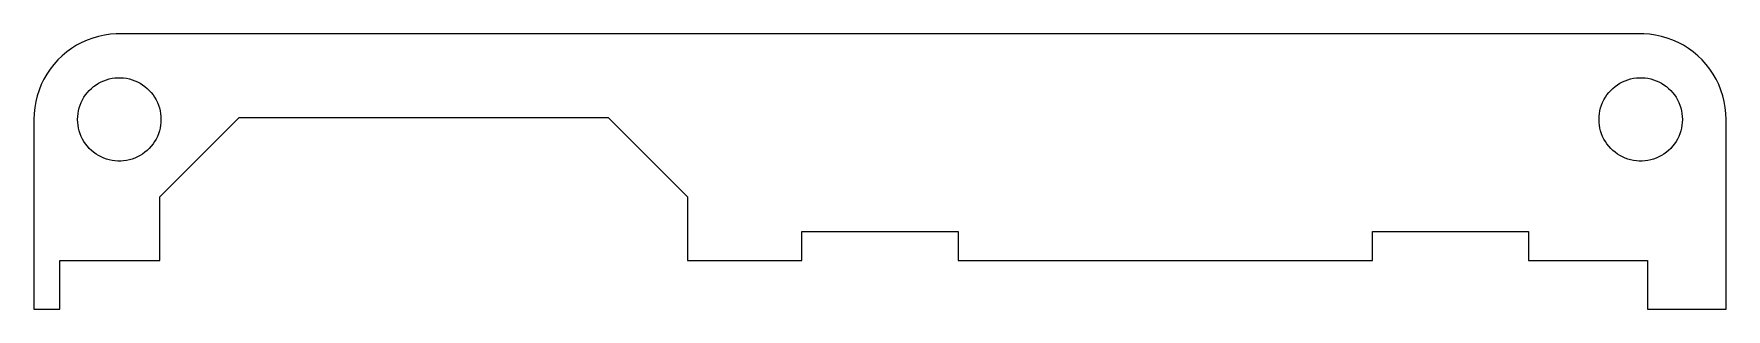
# Model space of a CAD drawing. Header units: metres. Extents: x -80 to 80, y 14 to 40.
import ezdxf

# ---------------------------------------------------------------- set-up
doc = ezdxf.new("R2010")
doc.units = ezdxf.units.M

msp = doc.modelspace()

# ---------------------------------------------------------------- linework, layer by layer
for p, q in [((-73.5065, 40.2019), (-74.0596, 40.0844)), ((-72.9467, 40.2806), (-73.5065, 40.2019)), ((-72.3827, 40.3201), (-72.9467, 40.2806)), ((72.3827, 40.3201), (-72.3827, 40.3201)), ((72.9467, 40.2806), (72.3827, 40.3201)), ((73.5065, 40.2019), (72.9467, 40.2806)), ((74.0596, 40.0844), (73.5065, 40.2019)), ((-77.0869, 38.6079), (-77.52, 38.2445)), ((-76.6295, 38.9402), (-77.0869, 38.6079)), ((-76.15, 39.2398), (-76.6295, 38.9402)), ((-75.6508, 39.5052), (-76.15, 39.2398)), ((-75.1343, 39.7352), (-75.6508, 39.5052)), ((-74.603, 39.9286), (-75.1343, 39.7352)), ((-74.0596, 40.0844), (-74.603, 39.9286)), ((74.603, 39.9286), (74.0596, 40.0844)), ((75.1343, 39.7352), (74.603, 39.9286)), ((75.6508, 39.5052), (75.1343, 39.7352)), ((76.15, 39.2398), (75.6508, 39.5052)), ((76.6295, 38.9402), (76.15, 39.2398)), ((77.0869, 38.6079), (76.6295, 38.9402)), ((77.52, 38.2445), (77.0869, 38.6079)), ((-78.653, 36.9861), (-78.9692, 36.5173)), ((-78.305, 37.4316), (-78.653, 36.9861)), ((-77.9267, 37.8517), (-78.305, 37.4316)), ((-77.52, 38.2445), (-77.9267, 37.8517)), ((77.9267, 37.8517), (77.52, 38.2445)), ((78.305, 37.4316), (77.9267, 37.8517)), ((78.653, 36.9861), (78.305, 37.4316)), ((78.9692, 36.5173), (78.653, 36.9861)), ((-79.4997, 35.5196), (-79.7115, 34.9954)), ((-79.2519, 36.0277), (-79.4997, 35.5196)), ((-78.9692, 36.5173), (-79.2519, 36.0277)), ((-74.7431, 35.1604), (-74.5319, 35.3376)), ((-74.5319, 35.3376), (-74.3088, 35.4997)), ((-74.3088, 35.4997), (-74.075, 35.6458)), ((-74.075, 35.6458), (-73.8316, 35.7752)), ((-73.8316, 35.7752), (-73.5797, 35.8874)), ((-73.5797, 35.8874), (-73.3206, 35.9817)), ((-73.3206, 35.9817), (-73.0556, 36.0577)), ((-73.0556, 36.0577), (-72.7859, 36.115)), ((-72.7859, 36.115), (-72.5129, 36.1534)), ((-72.5129, 36.1534), (-72.2379, 36.1726)), ((-72.2379, 36.1726), (-71.9621, 36.1726)), ((-71.9621, 36.1726), (-71.6871, 36.1534)), ((-71.6871, 36.1534), (-71.4141, 36.115)), ((-71.4141, 36.115), (-71.1444, 36.0577)), ((-71.1444, 36.0577), (-70.8794, 35.9817)), ((-70.8794, 35.9817), (-70.6203, 35.8874)), ((-70.6203, 35.8874), (-70.3684, 35.7752)), ((-70.3684, 35.7752), (-70.125, 35.6458)), ((-70.125, 35.6458), (-69.8912, 35.4997)), ((-69.8912, 35.4997), (-69.6681, 35.3376)), ((-69.6681, 35.3376), (-69.4569, 35.1604)), ((69.4569, 35.1604), (69.6681, 35.3376)), ((69.6681, 35.3376), (69.8912, 35.4997)), ((69.8912, 35.4997), (70.125, 35.6458)), ((70.125, 35.6458), (70.3684, 35.7752)), ((70.3684, 35.7752), (70.6203, 35.8874)), ((70.6203, 35.8874), (70.8794, 35.9817)), ((70.8794, 35.9817), (71.1444, 36.0577)), ((71.1444, 36.0577), (71.4141, 36.115)), ((71.4141, 36.115), (71.6871, 36.1534)), ((71.6871, 36.1534), (71.9621, 36.1726)), ((71.9621, 36.1726), (72.2379, 36.1726)), ((72.2379, 36.1726), (72.5129, 36.1534)), ((72.5129, 36.1534), (72.7859, 36.115)), ((72.7859, 36.115), (73.0556, 36.0577)), ((73.0556, 36.0577), (73.3206, 35.9817)), ((73.3206, 35.9817), (73.5797, 35.8874)), ((73.5797, 35.8874), (73.8316, 35.7752)), ((73.8316, 35.7752), (74.075, 35.6458)), ((74.075, 35.6458), (74.3088, 35.4997)), ((74.3088, 35.4997), (74.5319, 35.3376)), ((74.5319, 35.3376), (74.7431, 35.1604)), ((79.2519, 36.0277), (78.9692, 36.5173)), ((79.4997, 35.5196), (79.2519, 36.0277)), ((79.7115, 34.9954), (79.4997, 35.5196)), ((-80.023, 33.9091), (-80.1212, 33.3523)), ((-79.8862, 34.4577), (-80.023, 33.9091)), ((-79.7115, 34.9954), (-79.8862, 34.4577)), ((-75.8118, 33.576), (-75.7085, 33.8316)), ((-75.7085, 33.8316), (-75.5876, 34.0794)), ((-75.5876, 34.0794), (-75.4498, 34.3182)), ((-75.4498, 34.3182), (-75.2956, 34.5468)), ((-75.2956, 34.5468), (-75.1259, 34.764)), ((-75.1259, 34.764), (-74.9414, 34.9689)), ((-74.9414, 34.9689), (-74.7431, 35.1604)), ((-69.4569, 35.1604), (-69.2586, 34.9689)), ((-69.2586, 34.9689), (-69.0741, 34.764)), ((-69.0741, 34.764), (-68.9044, 34.5468)), ((-68.9044, 34.5468), (-68.7502, 34.3182)), ((-68.7502, 34.3182), (-68.6124, 34.0794)), ((-68.6124, 34.0794), (-68.4915, 33.8316)), ((-68.4915, 33.8316), (-68.3882, 33.576)), ((68.3882, 33.576), (68.4915, 33.8316)), ((68.4915, 33.8316), (68.6124, 34.0794)), ((68.6124, 34.0794), (68.7502, 34.3182)), ((68.7502, 34.3182), (68.9044, 34.5468)), ((68.9044, 34.5468), (69.0741, 34.764)), ((69.0741, 34.764), (69.2586, 34.9689)), ((69.2586, 34.9689), (69.4569, 35.1604)), ((74.7431, 35.1604), (74.9414, 34.9689)), ((74.9414, 34.9689), (75.1259, 34.764)), ((75.1259, 34.764), (75.2956, 34.5468)), ((75.2956, 34.5468), (75.4498, 34.3182)), ((75.4498, 34.3182), (75.5876, 34.0794)), ((75.5876, 34.0794), (75.7085, 33.8316)), ((75.7085, 33.8316), (75.8118, 33.576)), ((79.8862, 34.4577), (79.7115, 34.9954)), ((80.023, 33.9091), (79.8862, 34.4577)), ((80.1212, 33.3523), (80.023, 33.9091)), ((-80.1803, 32.79), (-80.2, 32.225)), ((-80.2, 32.225), (-80.2, 14.275)), ((-80.1212, 33.3523), (-80.1803, 32.79)), ((-76.05, 32.225), (-76.0404, 32.5005)), ((-76.0404, 31.9494), (-76.05, 32.225)), ((-76.0404, 32.5005), (-76.0116, 32.7747)), ((-76.0116, 32.7747), (-75.9637, 33.0462)), ((-75.9637, 33.0462), (-75.897, 33.3138)), ((-75.897, 33.3138), (-75.8118, 33.576)), ((-68.3882, 33.576), (-68.303, 33.3138)), ((-68.303, 33.3138), (-68.2363, 33.0462)), ((-68.25, 24.915), (-60.75, 32.395)), ((-68.2363, 33.0462), (-68.1884, 32.7747)), ((-68.1884, 32.7747), (-68.1596, 32.5005)), ((-68.1596, 32.5005), (-68.15, 32.225)), ((-68.15, 32.225), (-68.1596, 31.9494)), ((-60.75, 32.395), (-25.75, 32.395)), ((-25.75, 32.395), (-18.25, 24.915)), ((68.15, 32.225), (68.1596, 32.5005)), ((68.1596, 31.9494), (68.15, 32.225)), ((68.1596, 32.5005), (68.1884, 32.7747)), ((68.1884, 32.7747), (68.2363, 33.0462)), ((68.2363, 33.0462), (68.303, 33.3138)), ((68.303, 33.3138), (68.3882, 33.576)), ((75.8118, 33.576), (75.897, 33.3138)), ((75.897, 33.3138), (75.9637, 33.0462)), ((75.9637, 33.0462), (76.0116, 32.7747)), ((76.0116, 32.7747), (76.0404, 32.5005)), ((76.0404, 32.5005), (76.05, 32.225)), ((76.05, 32.225), (76.0404, 31.9494)), ((80.1803, 32.79), (80.1212, 33.3523)), ((80.2, 32.225), (80.1803, 32.79)), ((80.2, 14.275), (80.2, 32.225)), ((-76.0116, 31.6753), (-76.0404, 31.9494)), ((-75.9637, 31.4037), (-76.0116, 31.6753)), ((-75.897, 31.1362), (-75.9637, 31.4037)), ((-75.8118, 30.874), (-75.897, 31.1362)), ((-75.7085, 30.6184), (-75.8118, 30.874)), ((-75.5876, 30.3706), (-75.7085, 30.6184)), ((-68.4915, 30.6184), (-68.6124, 30.3706)), ((-68.3882, 30.874), (-68.4915, 30.6184)), ((-68.303, 31.1362), (-68.3882, 30.874)), ((-68.2363, 31.4037), (-68.303, 31.1362)), ((-68.1884, 31.6753), (-68.2363, 31.4037)), ((-68.1596, 31.9494), (-68.1884, 31.6753)), ((68.1884, 31.6753), (68.1596, 31.9494)), ((68.2363, 31.4037), (68.1884, 31.6753)), ((68.303, 31.1362), (68.2363, 31.4037)), ((68.3882, 30.874), (68.303, 31.1362)), ((68.4915, 30.6184), (68.3882, 30.874)), ((68.6124, 30.3706), (68.4915, 30.6184)), ((75.7085, 30.6184), (75.5876, 30.3706)), ((75.8118, 30.874), (75.7085, 30.6184)), ((75.897, 31.1362), (75.8118, 30.874)), ((75.9637, 31.4037), (75.897, 31.1362)), ((76.0116, 31.6753), (75.9637, 31.4037)), ((76.0404, 31.9494), (76.0116, 31.6753)), ((-75.4498, 30.1318), (-75.5876, 30.3706)), ((-75.2956, 29.9032), (-75.4498, 30.1318)), ((-75.1259, 29.686), (-75.2956, 29.9032)), ((-74.9414, 29.4811), (-75.1259, 29.686)), ((-74.7431, 29.2896), (-74.9414, 29.4811)), ((-74.5319, 29.1124), (-74.7431, 29.2896)), ((-74.3088, 28.9503), (-74.5319, 29.1124)), ((-74.075, 28.8042), (-74.3088, 28.9503)), ((-69.8912, 28.9503), (-70.125, 28.8042)), ((-69.6681, 29.1124), (-69.8912, 28.9503)), ((-69.4569, 29.2896), (-69.6681, 29.1124)), ((-69.2586, 29.4811), (-69.4569, 29.2896)), ((-69.0741, 29.686), (-69.2586, 29.4811)), ((-68.9044, 29.9032), (-69.0741, 29.686)), ((-68.7502, 30.1318), (-68.9044, 29.9032)), ((-68.6124, 30.3706), (-68.7502, 30.1318)), ((68.7502, 30.1318), (68.6124, 30.3706)), ((68.9044, 29.9032), (68.7502, 30.1318)), ((69.0741, 29.686), (68.9044, 29.9032)), ((69.2586, 29.4811), (69.0741, 29.686)), ((69.4569, 29.2896), (69.2586, 29.4811)), ((69.6681, 29.1124), (69.4569, 29.2896)), ((69.8912, 28.9503), (69.6681, 29.1124)), ((70.125, 28.8042), (69.8912, 28.9503)), ((74.3088, 28.9503), (74.075, 28.8042)), ((74.5319, 29.1124), (74.3088, 28.9503)), ((74.7431, 29.2896), (74.5319, 29.1124)), ((74.9414, 29.4811), (74.7431, 29.2896)), ((75.1259, 29.686), (74.9414, 29.4811)), ((75.2956, 29.9032), (75.1259, 29.686)), ((75.4498, 30.1318), (75.2956, 29.9032)), ((75.5876, 30.3706), (75.4498, 30.1318)), ((-73.8316, 28.6748), (-74.075, 28.8042)), ((-73.5797, 28.5626), (-73.8316, 28.6748)), ((-73.3206, 28.4683), (-73.5797, 28.5626)), ((-73.0556, 28.3923), (-73.3206, 28.4683)), ((-72.7859, 28.335), (-73.0556, 28.3923)), ((-72.5129, 28.2966), (-72.7859, 28.335)), ((-72.2379, 28.2774), (-72.5129, 28.2966)), ((-71.9621, 28.2774), (-72.2379, 28.2774)), ((-71.6871, 28.2966), (-71.9621, 28.2774)), ((-71.4141, 28.335), (-71.6871, 28.2966)), ((-71.1444, 28.3923), (-71.4141, 28.335)), ((-70.8794, 28.4683), (-71.1444, 28.3923)), ((-70.6203, 28.5626), (-70.8794, 28.4683)), ((-70.3684, 28.6748), (-70.6203, 28.5626)), ((-70.125, 28.8042), (-70.3684, 28.6748)), ((70.3684, 28.6748), (70.125, 28.8042)), ((70.6203, 28.5626), (70.3684, 28.6748)), ((70.8794, 28.4683), (70.6203, 28.5626)), ((71.1444, 28.3923), (70.8794, 28.4683)), ((71.4141, 28.335), (71.1444, 28.3923)), ((71.6871, 28.2966), (71.4141, 28.335)), ((71.9621, 28.2774), (71.6871, 28.2966)), ((72.2379, 28.2774), (71.9621, 28.2774)), ((72.5129, 28.2966), (72.2379, 28.2774)), ((72.7859, 28.335), (72.5129, 28.2966)), ((73.0556, 28.3923), (72.7859, 28.335)), ((73.3206, 28.4683), (73.0556, 28.3923)), ((73.5797, 28.5626), (73.3206, 28.4683)), ((73.8316, 28.6748), (73.5797, 28.5626)), ((74.075, 28.8042), (73.8316, 28.6748)), ((-68.25, 18.875), (-68.25, 24.915)), ((-18.25, 24.915), (-18.25, 18.875)), ((-7.4, 18.875), (-7.4, 21.625)), ((-7.4, 21.625), (7.4, 21.625)), ((7.4, 21.625), (7.4, 18.875)), ((46.675, 18.875), (46.675, 21.625)), ((46.675, 21.625), (61.475, 21.625)), ((61.475, 21.625), (61.475, 18.875)), ((-77.75, 18.875), (-68.25, 18.875)), ((-77.75, 14.275), (-77.75, 18.875)), ((-18.25, 18.875), (-7.4, 18.875)), ((7.4, 18.875), (46.675, 18.875)), ((61.475, 18.875), (72.75, 18.875)), ((72.75, 18.875), (72.75, 14.275)), ((-80.2, 14.275), (-77.75, 14.275)), ((72.75, 14.275), (80.2, 14.275))]:
    msp.add_line(p, q)

doc.saveas('drawing.dxf')
